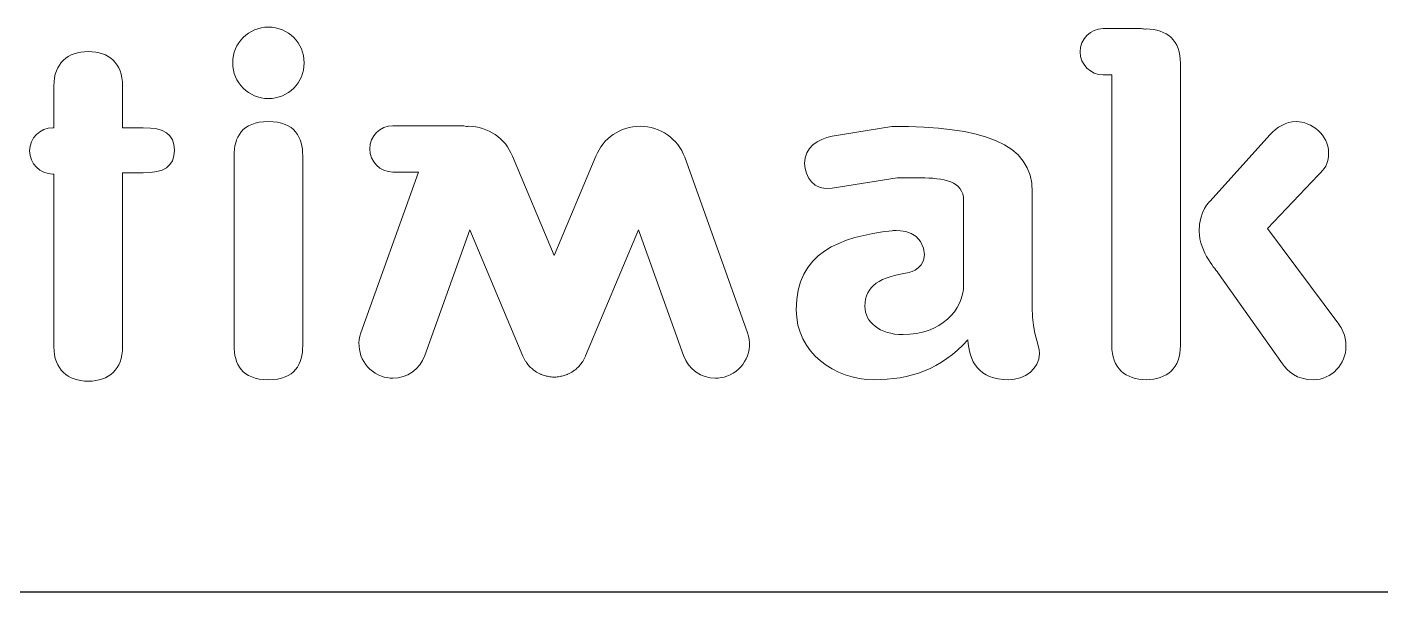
# Model space of a CAD drawing. Header units: millimetres. Extents: x 116 to 1400, y -150 to 993.
# Drawn here: x 1196 to 1264.5, y -48.7 to -20.2 of the extents above; entities that cross this region are included whole.
import ezdxf

# ---------------------------------------------------------------- set-up
doc = ezdxf.new("R2010")
doc.units = ezdxf.units.MM
doc.layers.add('CUTS', color=1, linetype='Continuous')
doc.layers.add('Text', color=5, linetype='Continuous', lineweight=0)

msp = doc.modelspace()

# ---------------------------------------------------------------- linework, layer by layer
at = {"layer": 'CUTS', "color": 1}
msp.add_lwpolyline([(1102.961, -48.721), (1352.991, -48.721)], dxfattribs=at)
at = {"layer": 'Text', "color": 5}
for points in [[(1252.29, -20.232), (1250.431, -20.232)], [(1250.431, -22.573), (1250.864, -22.573), (1250.864, -36.256)], [(1254.335, -36.256), (1254.335, -21.988)], [(1197.374, -23.129), (1197.374, -25.25), (1197.316, -25.25)], [(1201.893, -25.246), (1200.846, -25.246), (1200.846, -23.129)], [(1217.961, -25.148), (1214.513, -25.148)], [(1239.744, -25.177), (1236.715, -25.674)], [(1258.851, -25.603), (1255.833, -28.956)], [(1206.483, -36.256), (1206.483, -26.672), (1206.483, -26.672)], [(1209.955, -26.672), (1209.955, -36.256)], [(1224.782, -26.682), (1222.669, -31.71), (1220.555, -26.681)], [(1232.439, -35.616), (1229.266, -26.74)], [(1197.316, -27.591), (1197.374, -27.591), (1197.374, -36.327)], [(1200.846, -36.327), (1200.846, -27.529), (1201.893, -27.529)], [(1214.513, -27.489), (1215.802, -27.489), (1212.897, -35.617)], [(1236.715, -28.311), (1240.002, -27.784), (1241.184, -27.784)], [(1262.346, -35.185), (1258.732, -30.335), (1261.3, -27.648)], [(1246.844, -34.329), (1246.844, -28.503)], [(1243.372, -28.931), (1243.372, -33.188)], [(1216.129, -36.771), (1218.401, -30.414), (1221.087, -36.804)], [(1224.251, -36.804), (1224.257, -36.788), (1224.257, -36.788), (1226.936, -30.415), (1229.207, -36.771)], [(1256.211, -32.546), (1259.493, -37.183)], [(1232.439, -35.617), (1232.439, -35.616)]]:
    msp.add_lwpolyline(points, dxfattribs=at)
for points in [[(1206.412, -21.964), (1206.412, -20.966), (1207.221, -20.157), (1208.219, -20.157)], [(1208.219, -20.157), (1209.218, -20.157), (1210.026, -20.966), (1210.026, -21.964)], [(1250.431, -20.232), (1249.785, -20.232), (1249.261, -20.756), (1249.261, -21.402)], [(1252.529, -20.257), (1252.452, -20.241), (1252.372, -20.232), (1252.29, -20.232)], [(1252.599, -20.252), (1252.575, -20.252), (1252.553, -20.257), (1252.529, -20.257)], [(1254.335, -21.988), (1254.335, -20.847), (1253.645, -20.252), (1252.599, -20.252)], [(1199.111, -21.394), (1198.064, -21.394), (1197.374, -21.988), (1197.374, -23.129)], [(1200.846, -23.129), (1200.846, -21.988), (1200.156, -21.394), (1199.111, -21.394)], [(1249.261, -21.402), (1249.261, -22.05), (1249.785, -22.573), (1250.431, -22.573)], [(1208.219, -23.771), (1207.221, -23.771), (1206.412, -22.963), (1206.412, -21.964)], [(1210.026, -21.964), (1210.026, -22.963), (1209.218, -23.771), (1208.219, -23.771)], [(1197.316, -25.25), (1196.669, -25.25), (1196.146, -25.774), (1196.146, -26.42)], [(1203.462, -26.387), (1203.462, -25.555), (1202.915, -25.246), (1201.893, -25.246)], [(1206.483, -26.672), (1206.483, -25.745), (1206.863, -24.937), (1208.219, -24.937)], [(1208.219, -24.937), (1209.574, -24.937), (1209.955, -25.745), (1209.955, -26.672)], [(1214.513, -25.148), (1213.867, -25.148), (1213.343, -25.672), (1213.343, -26.318)], [(1218.235, -25.183), (1218.147, -25.162), (1218.056, -25.148), (1217.961, -25.148)], [(1218.323, -25.176), (1218.293, -25.176), (1218.264, -25.182), (1218.235, -25.183)], [(1218.337, -25.176), (1218.332, -25.176), (1218.328, -25.176), (1218.323, -25.176)], [(1220.555, -26.681), (1220.205, -25.782), (1219.323, -25.183), (1218.337, -25.176)], [(1227.007, -25.175), (1226.018, -25.179), (1225.132, -25.78), (1224.782, -26.682)], [(1227.014, -25.175), (1227.012, -25.175), (1227.009, -25.175), (1227.007, -25.175)], [(1229.266, -26.74), (1228.932, -25.805), (1228.026, -25.175), (1227.014, -25.175)], [(1246.844, -28.503), (1246.844, -26.006), (1244.326, -25.177), (1239.744, -25.177)], [(1260.183, -24.937), (1259.659, -24.937), (1259.207, -25.223), (1258.851, -25.603)], [(1261.823, -26.506), (1261.823, -25.626), (1260.967, -24.937), (1260.183, -24.937)], [(1236.715, -25.674), (1235.993, -25.824), (1235.331, -26.216), (1235.331, -27.059)], [(1196.146, -26.42), (1196.146, -27.067), (1196.669, -27.591), (1197.316, -27.591)], [(1201.893, -27.529), (1202.915, -27.529), (1203.462, -27.219), (1203.462, -26.387)], [(1213.343, -26.318), (1213.343, -26.965), (1213.867, -27.489), (1214.513, -27.489)], [(1261.3, -27.648), (1261.609, -27.315), (1261.823, -27.125), (1261.823, -26.506)], [(1235.331, -27.059), (1235.331, -27.706), (1235.79, -28.448), (1236.715, -28.311)], [(1241.184, -27.784), (1242.35, -27.784), (1243.372, -27.933), (1243.372, -28.931)], [(1255.833, -28.956), (1255.833, -28.956), (1255.28, -29.466), (1255.28, -30.479)], [(1239.758, -30.454), (1237.094, -30.763), (1234.906, -31.571), (1234.906, -34.448)], [(1241.335, -31.33), (1241.057, -30.292), (1239.758, -30.454), (1239.758, -30.454)], [(1255.28, -30.479), (1255.28, -31.53), (1256.211, -32.546), (1256.211, -32.546)], [(1240.614, -32.569), (1240.614, -32.569), (1241.613, -32.369), (1241.335, -31.33)], [(1238.378, -34.282), (1238.378, -33.236), (1239.163, -32.783), (1240.614, -32.569)], [(1243.372, -33.188), (1243.372, -34.472), (1242.207, -35.708), (1240.305, -35.708)], [(1234.906, -34.448), (1234.906, -36.636), (1236.857, -37.991), (1238.83, -37.991)], [(1240.305, -35.708), (1239.116, -35.708), (1238.378, -35.066), (1238.378, -34.282)], [(1247.2, -36.66), (1247.2, -36.113), (1246.844, -35.779), (1246.844, -34.329)], [(1262.703, -36.304), (1262.703, -35.732), (1262.465, -35.351), (1262.346, -35.185)], [(1208.219, -37.991), (1206.863, -37.991), (1206.483, -37.183), (1206.483, -36.256)], [(1209.955, -36.256), (1209.955, -37.183), (1209.574, -37.991), (1208.219, -37.991)], [(1212.897, -35.617), (1212.578, -36.509), (1213.043, -37.491), (1213.936, -37.81)], [(1231.401, -37.81), (1232.293, -37.492), (1232.758, -36.51), (1232.439, -35.617)], [(1238.83, -37.991), (1240.661, -37.991), (1242.231, -37.469), (1243.586, -35.97)], [(1243.586, -35.97), (1243.634, -37.041), (1244.133, -37.991), (1245.631, -37.991)], [(1250.864, -36.256), (1250.864, -37.397), (1251.553, -37.991), (1252.599, -37.991)], [(1252.599, -37.991), (1253.645, -37.991), (1254.335, -37.397), (1254.335, -36.256)], [(1197.374, -36.327), (1197.374, -37.468), (1198.064, -38.063), (1199.11, -38.063)], [(1199.11, -38.063), (1200.156, -38.063), (1200.846, -37.468), (1200.846, -36.327)], [(1214.513, -37.91), (1215.217, -37.91), (1215.878, -37.473), (1216.129, -36.771)], [(1221.087, -36.804), (1221.126, -36.897), (1221.173, -36.981), (1221.224, -37.062)], [(1224.114, -37.061), (1224.166, -36.98), (1224.212, -36.895), (1224.251, -36.804)], [(1229.207, -36.771), (1229.458, -37.472), (1230.118, -37.91), (1230.823, -37.91)], [(1245.631, -37.991), (1246.463, -37.991), (1247.2, -37.444), (1247.2, -36.66)], [(1261.062, -37.992), (1261.989, -37.992), (1262.703, -37.183), (1262.703, -36.304)], [(1221.224, -37.062), (1221.238, -37.082), (1221.252, -37.1), (1221.267, -37.121)], [(1221.267, -37.121), (1221.311, -37.184), (1221.359, -37.245), (1221.411, -37.301)], [(1221.411, -37.301), (1221.432, -37.324), (1221.454, -37.346), (1221.476, -37.368)], [(1221.476, -37.368), (1221.534, -37.423), (1221.594, -37.474), (1221.658, -37.521)], [(1221.658, -37.521), (1221.677, -37.534), (1221.694, -37.55), (1221.714, -37.563)], [(1221.714, -37.563), (1221.798, -37.619), (1221.888, -37.668), (1221.982, -37.709)], [(1223.356, -37.708), (1223.45, -37.668), (1223.539, -37.62), (1223.624, -37.563)], [(1223.624, -37.563), (1223.644, -37.55), (1223.662, -37.534), (1223.681, -37.52)], [(1223.681, -37.52), (1223.743, -37.474), (1223.803, -37.424), (1223.86, -37.369)], [(1223.86, -37.369), (1223.883, -37.347), (1223.906, -37.324), (1223.928, -37.301)], [(1223.928, -37.301), (1223.978, -37.245), (1224.025, -37.187), (1224.069, -37.124)], [(1224.069, -37.124), (1224.084, -37.103), (1224.1, -37.083), (1224.114, -37.061)], [(1259.493, -37.183), (1259.755, -37.564), (1260.206, -37.992), (1261.062, -37.992)], [(1213.936, -37.81), (1214.127, -37.878), (1214.321, -37.91), (1214.513, -37.91)], [(1221.982, -37.709), (1221.989, -37.712), (1221.996, -37.717), (1222.004, -37.721)], [(1222.004, -37.721), (1222.021, -37.728), (1222.039, -37.73), (1222.056, -37.737)], [(1222.056, -37.737), (1222.129, -37.765), (1222.204, -37.788), (1222.28, -37.805)], [(1222.28, -37.805), (1222.311, -37.813), (1222.341, -37.82), (1222.372, -37.826)], [(1222.372, -37.826), (1222.468, -37.843), (1222.565, -37.854), (1222.664, -37.855)], [(1222.664, -37.855), (1222.665, -37.855), (1222.666, -37.855), (1222.668, -37.855)], [(1222.67, -37.855), (1222.671, -37.855), (1222.673, -37.855), (1222.674, -37.855)], [(1222.674, -37.855), (1222.773, -37.855), (1222.87, -37.843), (1222.966, -37.826)], [(1222.966, -37.826), (1222.997, -37.82), (1223.027, -37.813), (1223.058, -37.805)], [(1223.058, -37.805), (1223.134, -37.787), (1223.208, -37.765), (1223.281, -37.737)], [(1223.281, -37.737), (1223.299, -37.73), (1223.317, -37.728), (1223.334, -37.721)], [(1223.334, -37.721), (1223.342, -37.717), (1223.349, -37.712), (1223.356, -37.708)], [(1230.823, -37.91), (1231.014, -37.91), (1231.21, -37.878), (1231.401, -37.81)]]:
    msp.add_open_spline(points, degree=3, dxfattribs=at)

doc.saveas('drawing.dxf')
